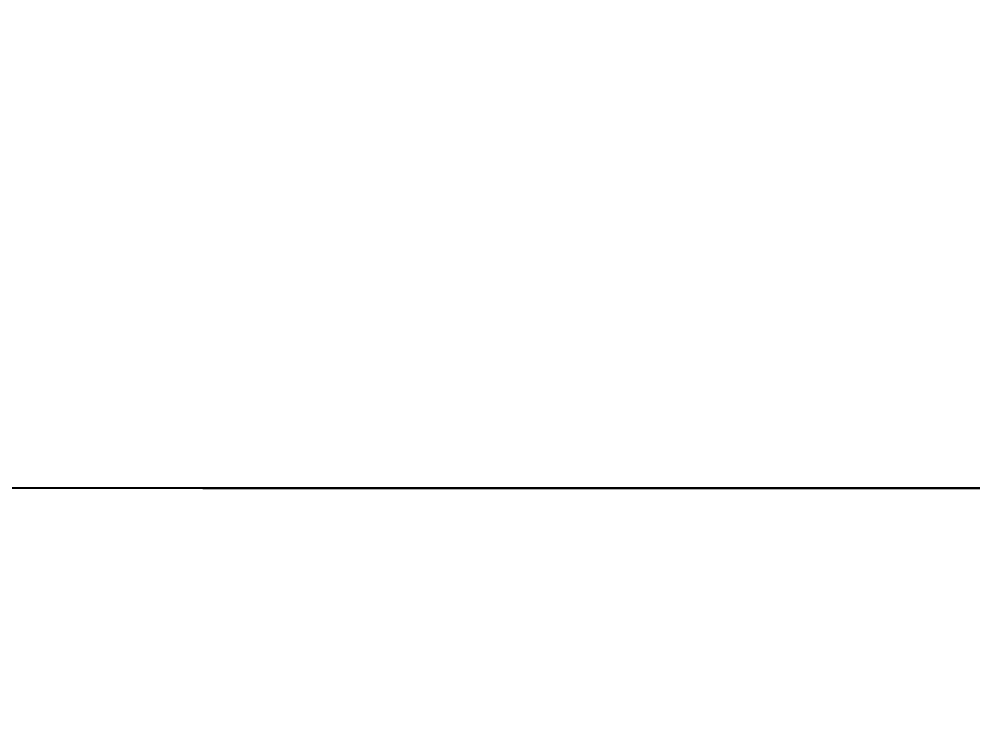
# Model space of a CAD drawing. Header units: inches. Extents: x 443 to 1254, y 273 to 817.
# Drawn here: x 687.2 to 748.2, y 771.7 to 816.9 of the extents above; entities that cross this region are included whole.
import ezdxf

# ---------------------------------------------------------------- set-up
doc = ezdxf.new("R2010")
doc.units = ezdxf.units.IN
doc.header["$MEASUREMENT"] = 0
doc.styles.get("Standard").update_dxf_attribs({"font": 'arial.ttf'})
doc.dimstyles.new('Annotative', dxfattribs={"dimscale": 0, "dimtxt": 25, "dimasz": 15, "dimexe": 0.18, "dimexo": 0.0625, "dimgap": 0.09, "dimtad": 0, "dimtih": 1, "dimtoh": 1, "dimdec": 4, "dimzin": 0, "dimdsep": 46, "dimtxsty": 'Standard', "dimcen": 0.09, "dimclrd": 1, "dimclre": 1, "dimclrt": 1, "dimadec": 0, "dimazin": 0, "dimtfac": 1, "dimtdec": 4, "dimtofl": 0, "dimtmove": 0, "dimatfit": 3, "dimfxl": 1, "dimtfillclr": 1, "dimtolj": 1, "dimtzin": 0, "dimarcsym": 0})

# ---------------------------------------------------------------- blocks, each defined once
blk = doc.blocks.new('*D12')
at = {"color": 1, "lineweight": -2, "transparency": 16777216}
for p, q in [((1018.222, 801.942), (1018.222, 816.942)), ((698.937, 786.942), (1018.402, 786.942)), ((698.937, 770.533), (1018.402, 770.533)), ((1018.222, 755.533), (1018.222, 740.533)), ((1018.222, 740.533), (1003.222, 740.533))]:
    blk.add_line(p, q, dxfattribs=at)
at = {"color": 1, "transparency": 16777216}
for points in [[(1015.722, 801.942), (1020.722, 801.942), (1018.222, 786.942)], [(1015.722, 755.533), (1020.722, 755.533), (1018.222, 770.533)]]:
    blk.add_solid(points, dxfattribs=at)
at = {"layer": 'Defpoints', "color": 0, "transparency": 16777216}
for p in [(698.874, 786.942), (698.874, 770.533), (1018.222, 770.533)]:
    blk.add_point(p, dxfattribs=at)
at = {"color": 1, "transparency": 16777216, "insert": (942.678, 740.533), "char_height": 25, "attachment_point": 5}
blk.add_mtext('\\A1;16.4089', dxfattribs=at)

msp = doc.modelspace()

# ---------------------------------------------------------------- linework, layer by layer
msp.add_line((876.64825, 786.94208), (446.64825, 786.94208))

# ---------------------------------------------------------------- dimensions: what is measured, and where the dimension line sits
dim = msp.add_linear_dim(base=(1018.22152, 770.53314), p1=(698.87414, 786.94208), p2=(698.87414, 770.53314), angle=90, dimstyle='Annotative')
dim.commit()
dim.dimension.update_dxf_attribs({"geometry": '*D12', "text_midpoint": (942.67791, 740.53314)})

doc.saveas('drawing.dxf')
